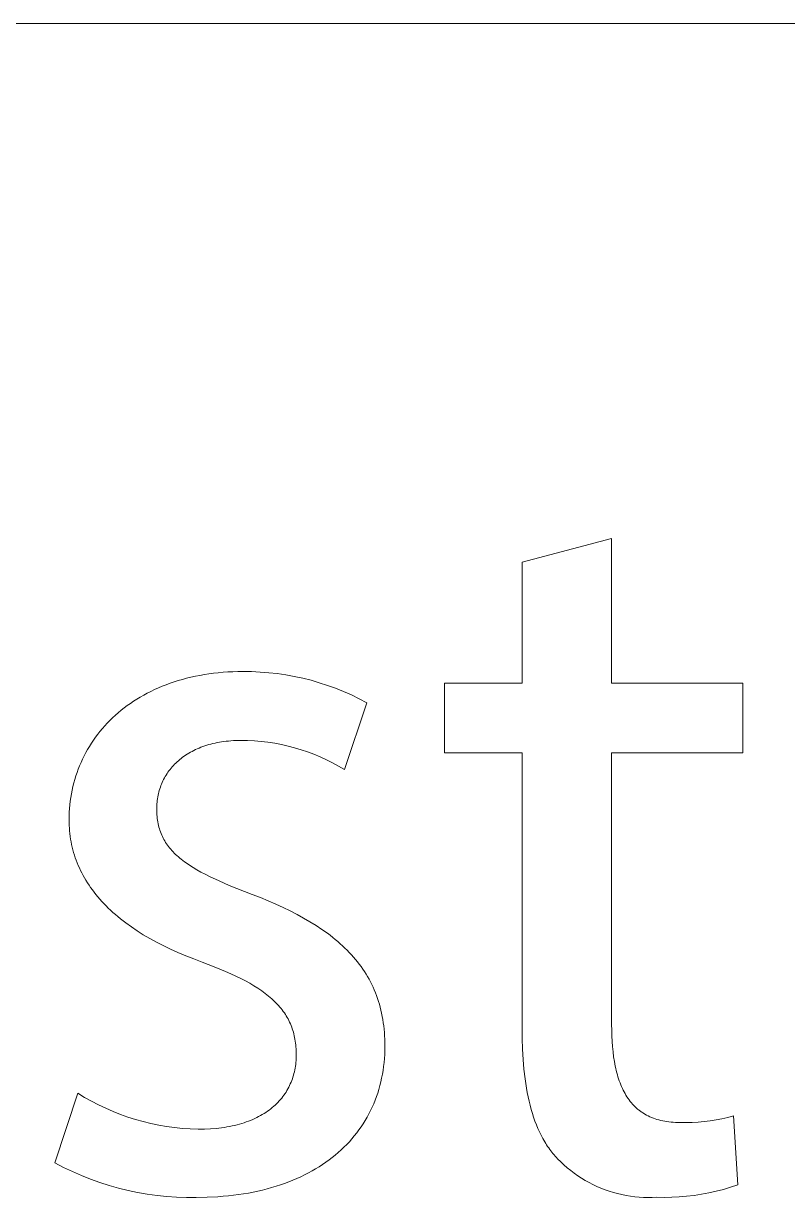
# Model space of a CAD drawing. Header units: millimetres. Extents: x 0 to 4468, y 0 to 3122.
# Drawn here: x 3575 to 3607.8, y 74.4 to 124.9 of the extents above; entities that cross this region are included whole.
import ezdxf

# ---------------------------------------------------------------- set-up
doc = ezdxf.new("R2010")
doc.units = ezdxf.units.MM
doc.header["$MEASUREMENT"] = 0
doc.layers.add('Domyślny', color=7, linetype='Continuous', true_color=0x000000)

msp = doc.modelspace()

# ---------------------------------------------------------------- linework, layer by layer
at = {"layer": 'Domyślny', "color": 18, "lineweight": 15, "true_color": 0x000000}
for p, q in [((2779.698, 124.861), (4464.069, 124.861)), ((3596.403, 101.705), (3600.256, 102.731)), ((3600.256, 102.731), (3600.256, 96.512)), ((3596.403, 96.512), (3596.403, 101.705)), ((3582.557, 96.845), (3582.752, 96.88)), ((3582.752, 96.88), (3582.949, 96.91)), ((3582.949, 96.91), (3583.149, 96.936)), ((3583.149, 96.936), (3583.353, 96.959)), ((3583.353, 96.959), (3583.558, 96.977)), ((3583.558, 96.977), (3583.767, 96.992)), ((3583.767, 96.992), (3583.979, 97.002)), ((3583.979, 97.002), (3584.193, 97.008)), ((3584.193, 97.008), (3584.41, 97.01)), ((3584.41, 97.01), (3584.78, 97.007)), ((3584.78, 97.007), (3585.15, 96.99)), ((3585.15, 96.99), (3585.519, 96.962)), ((3585.519, 96.962), (3585.886, 96.921)), ((3585.886, 96.921), (3586.253, 96.867)), ((3580.775, 96.307), (3580.94, 96.376)), ((3580.94, 96.376), (3581.107, 96.442)), ((3581.107, 96.442), (3581.278, 96.505)), ((3581.278, 96.505), (3581.452, 96.564)), ((3581.452, 96.564), (3581.629, 96.62)), ((3581.629, 96.62), (3581.808, 96.672)), ((3581.808, 96.672), (3581.991, 96.721)), ((3581.991, 96.721), (3582.177, 96.766)), ((3582.177, 96.766), (3582.366, 96.808)), ((3582.366, 96.808), (3582.557, 96.845)), ((3586.253, 96.867), (3586.617, 96.801)), ((3586.617, 96.801), (3586.979, 96.723)), ((3586.979, 96.723), (3587.338, 96.633)), ((3587.338, 96.633), (3587.693, 96.531)), ((3587.693, 96.531), (3588.045, 96.417)), ((3588.045, 96.417), (3588.393, 96.291)), ((3593.07, 93.521), (3593.07, 96.512)), ((3593.07, 96.512), (3596.403, 96.512)), ((3600.256, 96.512), (3605.896, 96.512)), ((3605.896, 96.512), (3605.896, 93.521)), ((3579.854, 95.826), (3580, 95.913)), ((3580, 95.913), (3580.149, 95.998)), ((3580.149, 95.998), (3580.3, 96.08)), ((3580.3, 96.08), (3580.455, 96.159)), ((3580.455, 96.159), (3580.614, 96.235)), ((3580.614, 96.235), (3580.775, 96.307)), ((3588.393, 96.291), (3588.737, 96.153)), ((3588.737, 96.153), (3589.075, 96.004)), ((3589.075, 96.004), (3589.409, 95.843)), ((3579.176, 95.344), (3579.305, 95.445)), ((3579.305, 95.445), (3579.438, 95.545)), ((3579.438, 95.545), (3579.573, 95.641)), ((3579.573, 95.641), (3579.712, 95.735)), ((3579.712, 95.735), (3579.854, 95.826)), ((3589.737, 95.671), (3588.769, 92.799)), ((3589.409, 95.843), (3589.737, 95.671)), ((3578.583, 94.795), (3578.695, 94.91)), ((3578.695, 94.91), (3578.81, 95.022)), ((3578.81, 95.022), (3578.929, 95.132)), ((3578.929, 95.132), (3579.051, 95.239)), ((3579.051, 95.239), (3579.176, 95.344)), ((3578.17, 94.313), (3578.268, 94.437)), ((3578.268, 94.437), (3578.369, 94.559)), ((3578.369, 94.559), (3578.474, 94.678)), ((3578.474, 94.678), (3578.583, 94.795)), ((3577.815, 93.796), (3577.898, 93.928)), ((3577.898, 93.928), (3577.985, 94.059)), ((3577.985, 94.059), (3578.076, 94.187)), ((3578.076, 94.187), (3578.17, 94.313)), ((3582.942, 93.868), (3582.855, 93.842)), ((3583.03, 93.893), (3582.942, 93.868)), ((3583.119, 93.915), (3583.03, 93.893)), ((3583.211, 93.936), (3583.119, 93.915)), ((3583.304, 93.955), (3583.211, 93.936)), ((3583.398, 93.973), (3583.304, 93.955)), ((3583.495, 93.989), (3583.398, 93.973)), ((3583.592, 94.003), (3583.495, 93.989)), ((3583.692, 94.015), (3583.592, 94.003)), ((3583.793, 94.025), (3583.692, 94.015)), ((3583.895, 94.034), (3583.793, 94.025)), ((3583.999, 94.041), (3583.895, 94.034)), ((3584.105, 94.045), (3583.999, 94.041)), ((3584.212, 94.048), (3584.105, 94.045)), ((3584.321, 94.049), (3584.212, 94.048)), ((3584.613, 94.045), (3584.321, 94.049)), ((3584.905, 94.031), (3584.613, 94.045)), ((3585.197, 94.007), (3584.905, 94.031)), ((3585.487, 93.972), (3585.197, 94.007)), ((3585.776, 93.928), (3585.487, 93.972)), ((3586.064, 93.874), (3585.776, 93.928)), ((3586.349, 93.809), (3586.064, 93.874)), ((3577.518, 93.248), (3577.586, 93.388)), ((3577.586, 93.388), (3577.659, 93.526)), ((3577.659, 93.526), (3577.735, 93.662)), ((3577.735, 93.662), (3577.815, 93.796)), ((3581.88, 93.37), (3581.816, 93.324)), ((3581.945, 93.415), (3581.88, 93.37)), ((3582.012, 93.458), (3581.945, 93.415)), ((3582.08, 93.5), (3582.012, 93.458)), ((3582.15, 93.541), (3582.08, 93.5)), ((3582.222, 93.58), (3582.15, 93.541)), ((3582.295, 93.618), (3582.222, 93.58)), ((3582.37, 93.655), (3582.295, 93.618)), ((3582.447, 93.69), (3582.37, 93.655)), ((3582.525, 93.723), (3582.447, 93.69)), ((3582.605, 93.755), (3582.525, 93.723)), ((3582.687, 93.786), (3582.605, 93.755)), ((3582.77, 93.815), (3582.687, 93.786)), ((3582.855, 93.842), (3582.77, 93.815)), ((3586.632, 93.735), (3586.349, 93.809)), ((3586.913, 93.651), (3586.632, 93.735)), ((3587.19, 93.557), (3586.913, 93.651)), ((3587.463, 93.454), (3587.19, 93.557)), ((3587.733, 93.341), (3587.463, 93.454)), ((3596.403, 93.521), (3593.07, 93.521)), ((3596.403, 81.707), (3596.403, 93.521)), ((3605.896, 93.521), (3600.256, 93.521)), ((3600.256, 93.521), (3600.256, 81.841)), ((3577.334, 92.817), (3577.391, 92.963)), ((3577.391, 92.963), (3577.453, 93.106)), ((3577.453, 93.106), (3577.518, 93.248)), ((3581.323, 92.857), (3581.277, 92.8)), ((3581.371, 92.914), (3581.323, 92.857)), ((3581.421, 92.969), (3581.371, 92.914)), ((3581.472, 93.023), (3581.421, 92.969)), ((3581.525, 93.076), (3581.472, 93.023)), ((3581.58, 93.128), (3581.525, 93.076)), ((3581.637, 93.179), (3581.58, 93.128)), ((3581.695, 93.229), (3581.637, 93.179)), ((3581.755, 93.277), (3581.695, 93.229)), ((3581.816, 93.324), (3581.755, 93.277)), ((3587.999, 93.22), (3587.733, 93.341)), ((3588.261, 93.088), (3587.999, 93.22)), ((3588.518, 92.948), (3588.261, 93.088)), ((3588.769, 92.799), (3588.518, 92.948)), ((3577.143, 92.222), (3577.185, 92.373)), ((3577.185, 92.373), (3577.231, 92.523)), ((3577.231, 92.523), (3577.28, 92.671)), ((3577.28, 92.671), (3577.334, 92.817)), ((3581.004, 92.372), (3580.972, 92.307)), ((3581.037, 92.436), (3581.004, 92.372)), ((3581.073, 92.499), (3581.037, 92.436)), ((3581.11, 92.561), (3581.073, 92.499)), ((3581.149, 92.622), (3581.11, 92.561)), ((3581.19, 92.682), (3581.149, 92.622)), ((3581.233, 92.742), (3581.19, 92.682)), ((3581.277, 92.8), (3581.233, 92.742)), ((3577.04, 91.76), (3577.07, 91.915)), ((3577.07, 91.915), (3577.105, 92.069)), ((3577.105, 92.069), (3577.143, 92.222)), ((3580.798, 91.833), (3580.78, 91.762)), ((3580.817, 91.903), (3580.798, 91.833)), ((3580.838, 91.972), (3580.817, 91.903)), ((3580.861, 92.04), (3580.838, 91.972)), ((3580.886, 92.108), (3580.861, 92.04)), ((3580.913, 92.175), (3580.886, 92.108)), ((3580.941, 92.242), (3580.913, 92.175)), ((3580.972, 92.307), (3580.941, 92.242)), ((3576.973, 91.287), (3576.991, 91.446)), ((3576.991, 91.446), (3577.014, 91.604)), ((3577.014, 91.604), (3577.04, 91.76)), ((3580.713, 91.327), (3580.709, 91.253)), ((3580.72, 91.401), (3580.713, 91.327)), ((3580.728, 91.474), (3580.72, 91.401)), ((3580.738, 91.547), (3580.728, 91.474)), ((3580.751, 91.62), (3580.738, 91.547)), ((3580.764, 91.691), (3580.751, 91.62)), ((3580.78, 91.762), (3580.764, 91.691)), ((3576.942, 90.805), (3576.949, 90.967)), ((3576.949, 90.967), (3576.959, 91.127)), ((3576.959, 91.127), (3576.973, 91.287)), ((3580.706, 91.178), (3580.705, 91.103)), ((3580.705, 91.103), (3580.706, 91.02)), ((3580.709, 91.253), (3580.706, 91.178)), ((3580.706, 91.02), (3580.709, 90.937)), ((3580.709, 90.937), (3580.713, 90.856)), ((3580.713, 90.856), (3580.72, 90.777)), ((3576.94, 90.642), (3576.942, 90.805)), ((3576.942, 90.521), (3576.94, 90.642)), ((3576.946, 90.401), (3576.942, 90.521)), ((3576.953, 90.281), (3576.946, 90.401)), ((3580.72, 90.777), (3580.728, 90.699)), ((3580.728, 90.699), (3580.739, 90.622)), ((3580.739, 90.622), (3580.751, 90.547)), ((3580.751, 90.547), (3580.765, 90.472)), ((3580.765, 90.472), (3580.782, 90.399)), ((3580.782, 90.399), (3580.8, 90.327)), ((3580.8, 90.327), (3580.82, 90.257)), ((3576.962, 90.162), (3576.953, 90.281)), ((3576.974, 90.044), (3576.962, 90.162)), ((3576.989, 89.926), (3576.974, 90.044)), ((3577.007, 89.809), (3576.989, 89.926)), ((3580.82, 90.257), (3580.842, 90.187)), ((3580.842, 90.187), (3580.866, 90.119)), ((3580.866, 90.119), (3580.891, 90.052)), ((3580.891, 90.052), (3580.919, 89.985)), ((3580.919, 89.985), (3580.949, 89.92)), ((3580.949, 89.92), (3580.981, 89.856)), ((3580.981, 89.856), (3581.015, 89.793)), ((3577.027, 89.693), (3577.007, 89.809)), ((3577.05, 89.577), (3577.027, 89.693)), ((3577.076, 89.462), (3577.05, 89.577)), ((3577.105, 89.348), (3577.076, 89.462)), ((3577.136, 89.235), (3577.105, 89.348)), ((3581.015, 89.793), (3581.05, 89.73)), ((3581.05, 89.73), (3581.088, 89.669)), ((3581.088, 89.669), (3581.128, 89.608)), ((3581.128, 89.608), (3581.169, 89.549)), ((3581.169, 89.549), (3581.213, 89.49)), ((3581.213, 89.49), (3581.259, 89.432)), ((3581.259, 89.432), (3581.307, 89.374)), ((3581.307, 89.374), (3581.356, 89.318)), ((3581.356, 89.318), (3581.408, 89.262)), ((3577.17, 89.122), (3577.136, 89.235)), ((3577.207, 89.01), (3577.17, 89.122)), ((3577.247, 88.899), (3577.207, 89.01)), ((3577.289, 88.789), (3577.247, 88.899)), ((3581.408, 89.262), (3581.462, 89.207)), ((3581.462, 89.207), (3581.518, 89.152)), ((3581.518, 89.152), (3581.576, 89.098)), ((3581.576, 89.098), (3581.636, 89.045)), ((3581.636, 89.045), (3581.698, 88.992)), ((3581.698, 88.992), (3581.762, 88.94)), ((3581.762, 88.94), (3581.828, 88.888)), ((3581.828, 88.888), (3581.897, 88.837)), ((3581.897, 88.837), (3581.967, 88.786)), ((3577.334, 88.679), (3577.289, 88.789)), ((3577.382, 88.57), (3577.334, 88.679)), ((3577.433, 88.462), (3577.382, 88.57)), ((3577.486, 88.355), (3577.433, 88.462)), ((3577.543, 88.249), (3577.486, 88.355)), ((3581.967, 88.786), (3582.114, 88.686)), ((3582.114, 88.686), (3582.27, 88.587)), ((3582.27, 88.587), (3582.434, 88.489)), ((3582.434, 88.489), (3582.606, 88.393)), ((3582.606, 88.393), (3582.788, 88.297)), ((3577.602, 88.143), (3577.543, 88.249)), ((3577.664, 88.038), (3577.602, 88.143)), ((3577.728, 87.934), (3577.664, 88.038)), ((3577.796, 87.831), (3577.728, 87.934)), ((3577.866, 87.729), (3577.796, 87.831)), ((3582.788, 88.297), (3582.977, 88.201)), ((3582.977, 88.201), (3583.383, 88.011)), ((3583.383, 88.011), (3583.823, 87.82)), ((3583.823, 87.82), (3584.812, 87.428)), ((3577.939, 87.627), (3577.866, 87.729)), ((3578.015, 87.526), (3577.939, 87.627)), ((3578.094, 87.427), (3578.015, 87.526)), ((3578.175, 87.328), (3578.094, 87.427)), ((3578.259, 87.23), (3578.175, 87.328)), ((3584.812, 87.428), (3585.159, 87.293)), ((3585.159, 87.293), (3585.496, 87.155)), ((3578.347, 87.132), (3578.259, 87.23)), ((3578.437, 87.036), (3578.347, 87.132)), ((3578.529, 86.941), (3578.437, 87.036)), ((3578.625, 86.846), (3578.529, 86.941)), ((3578.724, 86.752), (3578.625, 86.846)), ((3585.496, 87.155), (3585.822, 87.014)), ((3585.822, 87.014), (3586.137, 86.87)), ((3586.137, 86.87), (3586.442, 86.722)), ((3578.825, 86.66), (3578.724, 86.752)), ((3578.929, 86.568), (3578.825, 86.66)), ((3579.036, 86.477), (3578.929, 86.568)), ((3579.146, 86.387), (3579.036, 86.477)), ((3579.375, 86.21), (3579.146, 86.387)), ((3586.442, 86.722), (3586.735, 86.572)), ((3586.735, 86.572), (3587.018, 86.417)), ((3587.018, 86.417), (3587.29, 86.259)), ((3579.615, 86.037), (3579.375, 86.21)), ((3579.866, 85.867), (3579.615, 86.037)), ((3580.129, 85.702), (3579.866, 85.867)), ((3587.29, 86.259), (3587.551, 86.097)), ((3587.551, 86.097), (3587.801, 85.931)), ((3587.801, 85.931), (3588.041, 85.76)), ((3580.404, 85.54), (3580.129, 85.702)), ((3580.69, 85.383), (3580.404, 85.54)), ((3580.988, 85.23), (3580.69, 85.383)), ((3588.041, 85.76), (3588.156, 85.674)), ((3588.156, 85.674), (3588.269, 85.586)), ((3588.269, 85.586), (3588.379, 85.497)), ((3588.379, 85.497), (3588.486, 85.406)), ((3588.486, 85.406), (3588.591, 85.315)), ((3588.591, 85.315), (3588.693, 85.222)), ((3581.298, 85.08), (3580.988, 85.23)), ((3581.619, 84.936), (3581.298, 85.08)), ((3581.952, 84.795), (3581.619, 84.936)), ((3582.297, 84.659), (3581.952, 84.795)), ((3588.693, 85.222), (3588.792, 85.128)), ((3588.792, 85.128), (3588.888, 85.033)), ((3588.888, 85.033), (3588.982, 84.937)), ((3588.982, 84.937), (3589.073, 84.839)), ((3589.073, 84.839), (3589.161, 84.74)), ((3582.654, 84.527), (3582.297, 84.659)), ((3583.18, 84.326), (3582.654, 84.527)), ((3583.665, 84.125), (3583.18, 84.326)), ((3589.161, 84.74), (3589.246, 84.64)), ((3589.246, 84.64), (3589.329, 84.538)), ((3589.329, 84.538), (3589.408, 84.435)), ((3589.408, 84.435), (3589.485, 84.331)), ((3589.485, 84.331), (3589.56, 84.225)), ((3583.893, 84.023), (3583.665, 84.125)), ((3584.111, 83.921), (3583.893, 84.023)), ((3584.318, 83.819), (3584.111, 83.921)), ((3584.517, 83.715), (3584.318, 83.819)), ((3589.56, 84.225), (3589.631, 84.117)), ((3589.631, 84.117), (3589.7, 84.009)), ((3589.7, 84.009), (3589.766, 83.899)), ((3589.766, 83.899), (3589.829, 83.787)), ((3589.829, 83.787), (3589.889, 83.674)), ((3584.706, 83.611), (3584.517, 83.715)), ((3584.885, 83.505), (3584.706, 83.611)), ((3585.055, 83.397), (3584.885, 83.505)), ((3585.216, 83.288), (3585.055, 83.397)), ((3585.293, 83.233), (3585.216, 83.288)), ((3589.889, 83.674), (3589.947, 83.559)), ((3589.947, 83.559), (3590.002, 83.443)), ((3590.002, 83.443), (3590.054, 83.325)), ((3590.054, 83.325), (3590.103, 83.205)), ((3585.368, 83.178), (3585.293, 83.233)), ((3585.441, 83.122), (3585.368, 83.178)), ((3585.511, 83.065), (3585.441, 83.122)), ((3585.58, 83.008), (3585.511, 83.065)), ((3585.646, 82.951), (3585.58, 83.008)), ((3585.71, 82.893), (3585.646, 82.951)), ((3585.771, 82.834), (3585.71, 82.893)), ((3585.831, 82.775), (3585.771, 82.834)), ((3585.888, 82.715), (3585.831, 82.775)), ((3590.103, 83.205), (3590.149, 83.084)), ((3590.149, 83.084), (3590.193, 82.962)), ((3590.193, 82.962), (3590.234, 82.837)), ((3590.234, 82.837), (3590.272, 82.711)), ((3585.944, 82.654), (3585.888, 82.715)), ((3585.997, 82.593), (3585.944, 82.654)), ((3586.048, 82.532), (3585.997, 82.593)), ((3586.097, 82.469), (3586.048, 82.532)), ((3586.145, 82.406), (3586.097, 82.469)), ((3586.19, 82.342), (3586.145, 82.406)), ((3586.233, 82.277), (3586.19, 82.342)), ((3586.274, 82.212), (3586.233, 82.277)), ((3590.272, 82.711), (3590.307, 82.583)), ((3590.307, 82.583), (3590.339, 82.454)), ((3590.339, 82.454), (3590.369, 82.323)), ((3590.369, 82.323), (3590.396, 82.19)), ((3586.313, 82.146), (3586.274, 82.212)), ((3586.35, 82.079), (3586.313, 82.146)), ((3586.385, 82.011), (3586.35, 82.079)), ((3586.418, 81.942), (3586.385, 82.011)), ((3586.45, 81.873), (3586.418, 81.942)), ((3586.479, 81.802), (3586.45, 81.873)), ((3586.506, 81.731), (3586.479, 81.802)), ((3590.396, 82.19), (3590.42, 82.055)), ((3590.42, 82.055), (3590.441, 81.919)), ((3590.441, 81.919), (3590.459, 81.78)), ((3590.459, 81.78), (3590.475, 81.64)), ((3600.256, 81.841), (3600.259, 81.593)), ((3586.532, 81.659), (3586.506, 81.731)), ((3586.556, 81.585), (3586.532, 81.659)), ((3586.578, 81.511), (3586.556, 81.585)), ((3586.598, 81.436), (3586.578, 81.511)), ((3586.616, 81.36), (3586.598, 81.436)), ((3586.632, 81.283), (3586.616, 81.36)), ((3586.647, 81.205), (3586.632, 81.283)), ((3590.475, 81.64), (3590.488, 81.498)), ((3590.488, 81.498), (3590.498, 81.354)), ((3590.498, 81.354), (3590.505, 81.208)), ((3596.408, 81.237), (3596.403, 81.707)), ((3596.423, 80.782), (3596.408, 81.237)), ((3600.259, 81.593), (3600.266, 81.352)), ((3600.266, 81.352), (3600.277, 81.118)), ((3586.66, 81.125), (3586.647, 81.205)), ((3586.671, 81.045), (3586.66, 81.125)), ((3586.68, 80.963), (3586.671, 81.045)), ((3586.688, 80.881), (3586.68, 80.963)), ((3586.694, 80.797), (3586.688, 80.881)), ((3586.698, 80.712), (3586.694, 80.797)), ((3590.508, 80.733), (3590.502, 80.557)), ((3590.505, 81.208), (3590.509, 81.061)), ((3590.51, 80.911), (3590.508, 80.733)), ((3590.509, 81.061), (3590.51, 80.911)), ((3596.448, 80.341), (3596.423, 80.782)), ((3600.277, 81.118), (3600.294, 80.891)), ((3600.294, 80.891), (3600.315, 80.671)), ((3586.686, 80.209), (3586.692, 80.29)), ((3586.692, 80.29), (3586.697, 80.373)), ((3586.697, 80.373), (3586.7, 80.455)), ((3586.7, 80.626), (3586.698, 80.712)), ((3586.701, 80.539), (3586.7, 80.626)), ((3586.7, 80.455), (3586.701, 80.539)), ((3590.491, 80.383), (3590.476, 80.21)), ((3590.502, 80.557), (3590.491, 80.383)), ((3596.485, 79.916), (3596.448, 80.341)), ((3600.315, 80.671), (3600.342, 80.458)), ((3600.342, 80.458), (3600.374, 80.252)), ((3600.374, 80.252), (3600.411, 80.053)), ((3586.582, 79.657), (3586.602, 79.733)), ((3586.602, 79.733), (3586.621, 79.811)), ((3586.621, 79.811), (3586.638, 79.889)), ((3586.638, 79.889), (3586.653, 79.968)), ((3586.653, 79.968), (3586.666, 80.047)), ((3586.666, 80.047), (3586.677, 80.128)), ((3586.677, 80.128), (3586.686, 80.209)), ((3590.433, 79.87), (3590.405, 79.703)), ((3590.456, 80.039), (3590.433, 79.87)), ((3590.476, 80.21), (3590.456, 80.039)), ((3596.533, 79.505), (3596.485, 79.916)), ((3600.411, 80.053), (3600.432, 79.956)), ((3600.432, 79.956), (3600.454, 79.862)), ((3600.454, 79.862), (3600.477, 79.769)), ((3600.477, 79.769), (3600.502, 79.677)), ((3586.414, 79.214), (3586.447, 79.286)), ((3586.447, 79.286), (3586.478, 79.358)), ((3586.478, 79.358), (3586.507, 79.431)), ((3586.507, 79.431), (3586.534, 79.506)), ((3586.534, 79.506), (3586.559, 79.581)), ((3586.559, 79.581), (3586.582, 79.657)), ((3590.336, 79.375), (3590.296, 79.213)), ((3590.372, 79.538), (3590.336, 79.375)), ((3590.405, 79.703), (3590.372, 79.538)), ((3596.562, 79.306), (3596.533, 79.505)), ((3596.593, 79.111), (3596.562, 79.306)), ((3600.502, 79.677), (3600.528, 79.588)), ((3600.528, 79.588), (3600.556, 79.501)), ((3600.556, 79.501), (3600.585, 79.415)), ((3600.585, 79.415), (3600.616, 79.332)), ((3600.616, 79.332), (3600.648, 79.25)), ((3600.648, 79.25), (3600.681, 79.17)), ((3576.33, 75.897), (3577.312, 78.887)), ((3577.312, 78.887), (3577.605, 78.711)), ((3586.077, 78.679), (3586.126, 78.742)), ((3586.126, 78.742), (3586.173, 78.806)), ((3586.173, 78.806), (3586.219, 78.872)), ((3586.219, 78.872), (3586.262, 78.938)), ((3586.262, 78.938), (3586.303, 79.006)), ((3586.303, 79.006), (3586.342, 79.074)), ((3586.342, 79.074), (3586.379, 79.144)), ((3586.379, 79.144), (3586.414, 79.214)), ((3590.149, 78.741), (3590.092, 78.588)), ((3590.202, 78.896), (3590.149, 78.741)), ((3590.251, 79.054), (3590.202, 78.896)), ((3590.296, 79.213), (3590.251, 79.054)), ((3596.628, 78.919), (3596.593, 79.111)), ((3596.666, 78.731), (3596.628, 78.919)), ((3596.706, 78.548), (3596.666, 78.731)), ((3600.681, 79.17), (3600.716, 79.092)), ((3600.716, 79.092), (3600.753, 79.016)), ((3600.753, 79.016), (3600.791, 78.942)), ((3600.791, 78.942), (3600.831, 78.87)), ((3600.831, 78.87), (3600.872, 78.799)), ((3600.872, 78.799), (3600.915, 78.731)), ((3600.915, 78.731), (3600.959, 78.665)), ((3577.605, 78.711), (3577.904, 78.544)), ((3577.904, 78.544), (3578.207, 78.387)), ((3578.207, 78.387), (3578.517, 78.241)), ((3578.517, 78.241), (3578.83, 78.105)), ((3585.538, 78.164), (3585.607, 78.216)), ((3585.607, 78.216), (3585.673, 78.27)), ((3585.673, 78.27), (3585.737, 78.325)), ((3585.737, 78.325), (3585.799, 78.38)), ((3585.799, 78.38), (3585.858, 78.438)), ((3585.858, 78.438), (3585.916, 78.496)), ((3585.916, 78.496), (3585.972, 78.556)), ((3585.972, 78.556), (3586.025, 78.617)), ((3586.025, 78.617), (3586.077, 78.679)), ((3589.965, 78.288), (3589.896, 78.141)), ((3590.031, 78.437), (3589.965, 78.288)), ((3590.092, 78.588), (3590.031, 78.437)), ((3596.75, 78.368), (3596.706, 78.548)), ((3596.798, 78.193), (3596.75, 78.368)), ((3600.959, 78.665), (3601.005, 78.6)), ((3601.005, 78.6), (3601.053, 78.538)), ((3601.053, 78.538), (3601.102, 78.478)), ((3601.102, 78.478), (3601.153, 78.419)), ((3601.153, 78.419), (3601.205, 78.363)), ((3601.205, 78.363), (3601.26, 78.308)), ((3601.26, 78.308), (3601.316, 78.256)), ((3601.316, 78.256), (3601.373, 78.206)), ((3578.83, 78.105), (3579.148, 77.98)), ((3579.148, 77.98), (3579.471, 77.866)), ((3579.471, 77.866), (3579.797, 77.763)), ((3579.797, 77.763), (3580.126, 77.67)), ((3584.648, 77.686), (3584.74, 77.722)), ((3584.74, 77.722), (3584.829, 77.76)), ((3584.829, 77.76), (3584.916, 77.799)), ((3584.916, 77.799), (3585.002, 77.839)), ((3585.002, 77.839), (3585.085, 77.881)), ((3585.085, 77.881), (3585.166, 77.925)), ((3585.166, 77.925), (3585.244, 77.97)), ((3585.244, 77.97), (3585.321, 78.016)), ((3585.321, 78.016), (3585.396, 78.064)), ((3585.396, 78.064), (3585.468, 78.114)), ((3585.468, 78.114), (3585.538, 78.164)), ((3589.664, 77.715), (3589.578, 77.577)), ((3589.745, 77.855), (3589.664, 77.715)), ((3589.822, 77.997), (3589.745, 77.855)), ((3589.896, 78.141), (3589.822, 77.997)), ((3596.848, 78.022), (3596.798, 78.193)), ((3596.902, 77.854), (3596.848, 78.022)), ((3596.96, 77.691), (3596.902, 77.854)), ((3601.373, 78.206), (3601.403, 78.181)), ((3601.403, 78.181), (3601.433, 78.158)), ((3601.433, 78.158), (3601.463, 78.134)), ((3601.463, 78.134), (3601.494, 78.111)), ((3601.494, 78.111), (3601.525, 78.089)), ((3601.525, 78.089), (3601.557, 78.067)), ((3601.557, 78.067), (3601.589, 78.046)), ((3601.589, 78.046), (3601.621, 78.025)), ((3601.621, 78.025), (3601.688, 77.985)), ((3601.688, 77.985), (3601.756, 77.947)), ((3601.756, 77.947), (3601.826, 77.911)), ((3601.826, 77.911), (3601.897, 77.878)), ((3601.897, 77.878), (3601.971, 77.846)), ((3601.971, 77.846), (3602.047, 77.816)), ((3602.047, 77.816), (3602.124, 77.789)), ((3602.124, 77.789), (3602.203, 77.764)), ((3602.203, 77.764), (3602.284, 77.741)), ((3602.284, 77.741), (3602.367, 77.72)), ((3602.367, 77.72), (3602.452, 77.701)), ((3604.23, 77.674), (3604.486, 77.706)), ((3604.486, 77.706), (3604.74, 77.745)), ((3604.74, 77.745), (3604.993, 77.793)), ((3604.993, 77.793), (3605.245, 77.849)), ((3605.245, 77.849), (3605.494, 77.913)), ((3605.494, 77.913), (3605.672, 74.952)), ((3580.126, 77.67), (3580.458, 77.589)), ((3580.458, 77.589), (3580.792, 77.519)), ((3580.792, 77.519), (3581.129, 77.46)), ((3581.129, 77.46), (3581.468, 77.413)), ((3581.468, 77.413), (3581.808, 77.377)), ((3581.808, 77.377), (3582.149, 77.353)), ((3582.149, 77.353), (3582.49, 77.34)), ((3582.49, 77.34), (3582.755, 77.344)), ((3582.755, 77.344), (3583.011, 77.356)), ((3583.011, 77.356), (3583.258, 77.376)), ((3583.258, 77.376), (3583.378, 77.389)), ((3583.378, 77.389), (3583.496, 77.404)), ((3583.496, 77.404), (3583.612, 77.421)), ((3583.612, 77.421), (3583.725, 77.439)), ((3583.725, 77.439), (3583.836, 77.46)), ((3583.836, 77.46), (3583.945, 77.482)), ((3583.945, 77.482), (3584.052, 77.506)), ((3584.052, 77.506), (3584.157, 77.532)), ((3584.157, 77.532), (3584.26, 77.559)), ((3584.26, 77.559), (3584.36, 77.589)), ((3584.36, 77.589), (3584.458, 77.62)), ((3584.458, 77.62), (3584.554, 77.652)), ((3584.554, 77.652), (3584.648, 77.686)), ((3589.395, 77.31), (3589.298, 77.18)), ((3589.489, 77.442), (3589.395, 77.31)), ((3589.578, 77.577), (3589.489, 77.442)), ((3597.021, 77.532), (3596.96, 77.691)), ((3597.085, 77.377), (3597.021, 77.532)), ((3597.153, 77.227), (3597.085, 77.377)), ((3597.225, 77.081), (3597.153, 77.227)), ((3602.452, 77.701), (3602.539, 77.684)), ((3602.539, 77.684), (3602.628, 77.67)), ((3602.628, 77.67), (3602.719, 77.658)), ((3602.719, 77.658), (3602.811, 77.648)), ((3602.811, 77.648), (3602.906, 77.64)), ((3602.906, 77.64), (3603.003, 77.634)), ((3603.003, 77.634), (3603.102, 77.631)), ((3603.102, 77.631), (3603.202, 77.63)), ((3603.202, 77.63), (3603.46, 77.629)), ((3603.46, 77.629), (3603.717, 77.636)), ((3603.717, 77.636), (3603.974, 77.651)), ((3603.974, 77.651), (3604.23, 77.674)), ((3588.983, 76.804), (3588.87, 76.684)), ((3589.092, 76.927), (3588.983, 76.804)), ((3589.197, 77.052), (3589.092, 76.927)), ((3589.298, 77.18), (3589.197, 77.052)), ((3597.3, 76.939), (3597.225, 77.081)), ((3597.379, 76.801), (3597.3, 76.939)), ((3597.42, 76.734), (3597.379, 76.801)), ((3597.462, 76.668), (3597.42, 76.734)), ((3588.381, 76.231), (3588.249, 76.125)), ((3588.509, 76.34), (3588.381, 76.231)), ((3588.633, 76.452), (3588.509, 76.34)), ((3588.753, 76.567), (3588.633, 76.452)), ((3588.87, 76.684), (3588.753, 76.567)), ((3597.505, 76.603), (3597.462, 76.668)), ((3597.549, 76.539), (3597.505, 76.603)), ((3597.594, 76.476), (3597.549, 76.539)), ((3597.64, 76.414), (3597.594, 76.476)), ((3597.686, 76.354), (3597.64, 76.414)), ((3597.734, 76.294), (3597.686, 76.354)), ((3597.783, 76.236), (3597.734, 76.294)), ((3597.833, 76.179), (3597.783, 76.236)), ((3576.703, 75.701), (3576.33, 75.897)), ((3577.083, 75.518), (3576.703, 75.701)), ((3587.685, 75.728), (3587.534, 75.636)), ((3587.831, 75.823), (3587.685, 75.728)), ((3587.974, 75.921), (3587.831, 75.823)), ((3588.113, 76.021), (3587.974, 75.921)), ((3588.249, 76.125), (3588.113, 76.021)), ((3597.883, 76.123), (3597.833, 76.179)), ((3597.935, 76.068), (3597.883, 76.123)), ((3598.068, 75.935), (3597.935, 76.068)), ((3598.206, 75.806), (3598.068, 75.935)), ((3598.348, 75.683), (3598.206, 75.806)), ((3577.469, 75.348), (3577.083, 75.518)), ((3577.86, 75.192), (3577.469, 75.348)), ((3578.257, 75.049), (3577.86, 75.192)), ((3586.729, 75.223), (3586.557, 75.149)), ((3586.897, 75.299), (3586.729, 75.223)), ((3587.062, 75.379), (3586.897, 75.299)), ((3587.223, 75.462), (3587.062, 75.379)), ((3587.38, 75.547), (3587.223, 75.462)), ((3587.534, 75.636), (3587.38, 75.547)), ((3598.495, 75.564), (3598.348, 75.683)), ((3598.645, 75.451), (3598.495, 75.564)), ((3598.799, 75.342), (3598.645, 75.451)), ((3598.957, 75.239), (3598.799, 75.342)), ((3599.119, 75.142), (3598.957, 75.239)), ((3578.658, 74.921), (3578.257, 75.049)), ((3579.064, 74.806), (3578.658, 74.921)), ((3579.473, 74.706), (3579.064, 74.806)), ((3579.886, 74.62), (3579.473, 74.706)), ((3585.056, 74.682), (3584.853, 74.639)), ((3585.255, 74.729), (3585.056, 74.682)), ((3585.452, 74.779), (3585.255, 74.729)), ((3585.644, 74.832), (3585.452, 74.779)), ((3585.834, 74.889), (3585.644, 74.832)), ((3586.02, 74.949), (3585.834, 74.889)), ((3586.202, 75.013), (3586.02, 74.949)), ((3586.381, 75.079), (3586.202, 75.013)), ((3586.557, 75.149), (3586.381, 75.079)), ((3599.283, 75.05), (3599.119, 75.142)), ((3599.451, 74.965), (3599.283, 75.05)), ((3599.621, 74.884), (3599.451, 74.965)), ((3599.794, 74.81), (3599.621, 74.884)), ((3599.97, 74.742), (3599.794, 74.81)), ((3600.148, 74.68), (3599.97, 74.742)), ((3600.328, 74.624), (3600.148, 74.68)), ((3604.747, 74.676), (3604.432, 74.605)), ((3605.058, 74.757), (3604.747, 74.676)), ((3605.367, 74.849), (3605.058, 74.757)), ((3605.672, 74.952), (3605.367, 74.849)), ((3580.301, 74.548), (3579.886, 74.62)), ((3580.719, 74.491), (3580.301, 74.548)), ((3581.138, 74.449), (3580.719, 74.491)), ((3581.558, 74.421), (3581.138, 74.449)), ((3581.98, 74.407), (3581.558, 74.421)), ((3582.401, 74.409), (3581.98, 74.407)), ((3582.876, 74.416), (3582.401, 74.409)), ((3583.338, 74.44), (3582.876, 74.416)), ((3583.564, 74.457), (3583.338, 74.44)), ((3583.787, 74.478), (3583.564, 74.457)), ((3584.007, 74.503), (3583.787, 74.478)), ((3584.223, 74.532), (3584.007, 74.503)), ((3584.437, 74.564), (3584.223, 74.532)), ((3584.646, 74.6), (3584.437, 74.564)), ((3584.853, 74.639), (3584.646, 74.6)), ((3600.509, 74.574), (3600.328, 74.624)), ((3600.693, 74.531), (3600.509, 74.574)), ((3600.877, 74.494), (3600.693, 74.531)), ((3601.063, 74.464), (3600.877, 74.494)), ((3601.25, 74.439), (3601.063, 74.464)), ((3601.438, 74.422), (3601.25, 74.439)), ((3601.626, 74.411), (3601.438, 74.422)), ((3601.814, 74.406), (3601.626, 74.411)), ((3602.002, 74.408), (3601.814, 74.406)), ((3602.191, 74.416), (3602.002, 74.408)), ((3602.513, 74.41), (3602.191, 74.416)), ((3602.835, 74.415), (3602.513, 74.41)), ((3603.157, 74.431), (3602.835, 74.415)), ((3603.478, 74.458), (3603.157, 74.431)), ((3603.797, 74.496), (3603.478, 74.458)), ((3604.116, 74.545), (3603.797, 74.496)), ((3604.432, 74.605), (3604.116, 74.545))]:
    msp.add_line(p, q, dxfattribs=at)

doc.saveas('drawing.dxf')
